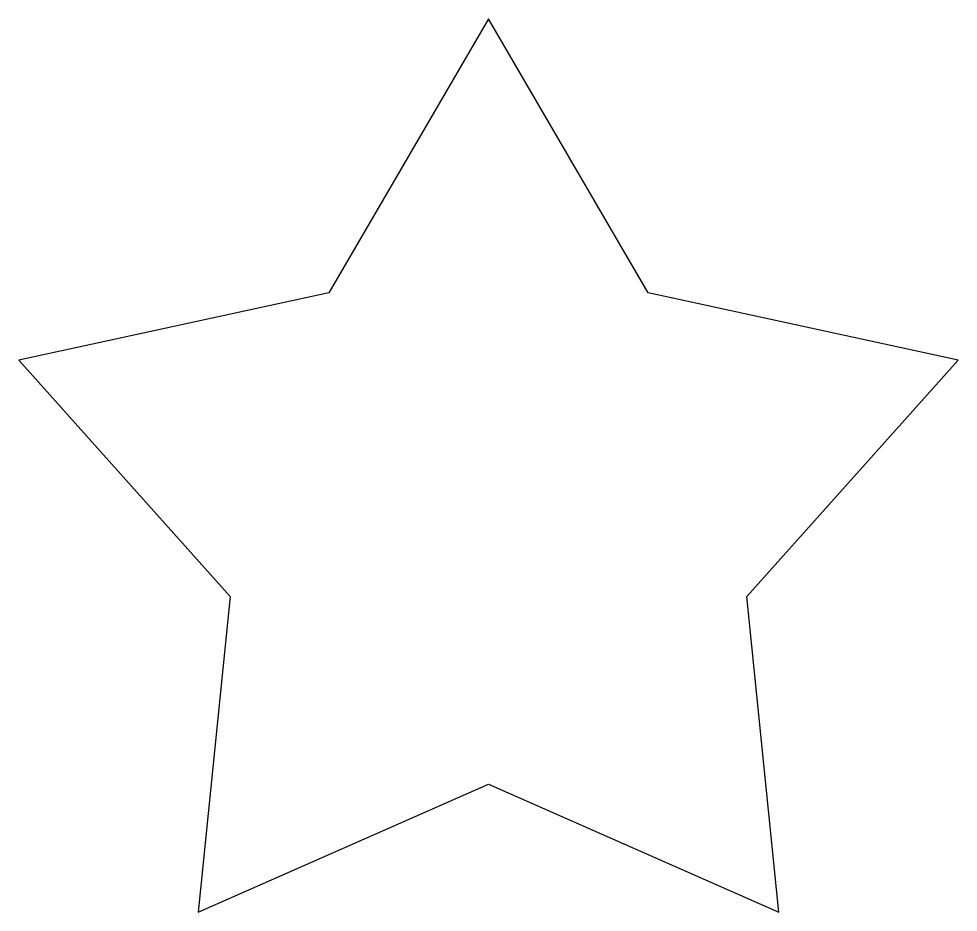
# Model space of a CAD drawing. Extents: x -9.5 to 9.5, y -8.1 to 10.
import ezdxf

# ---------------------------------------------------------------- set-up
doc = ezdxf.new("R2010")
doc.units = 0
doc.header["$MEASUREMENT"] = 0
doc.layers.get('0').update_dxf_attribs({"linetype": 'CONTINUOUS'})

msp = doc.modelspace()

# ---------------------------------------------------------------- linework, layer by layer
msp.add_lwpolyline([(9.511, 3.09), (3.233, 4.45), (0, 10), (-3.233, 4.45), (-9.511, 3.09), (-5.231, -1.7), (-5.878, -8.09), (0, -5.5), (5.878, -8.09), (5.231, -1.7), (9.511, 3.09)])

doc.saveas('drawing.dxf')
